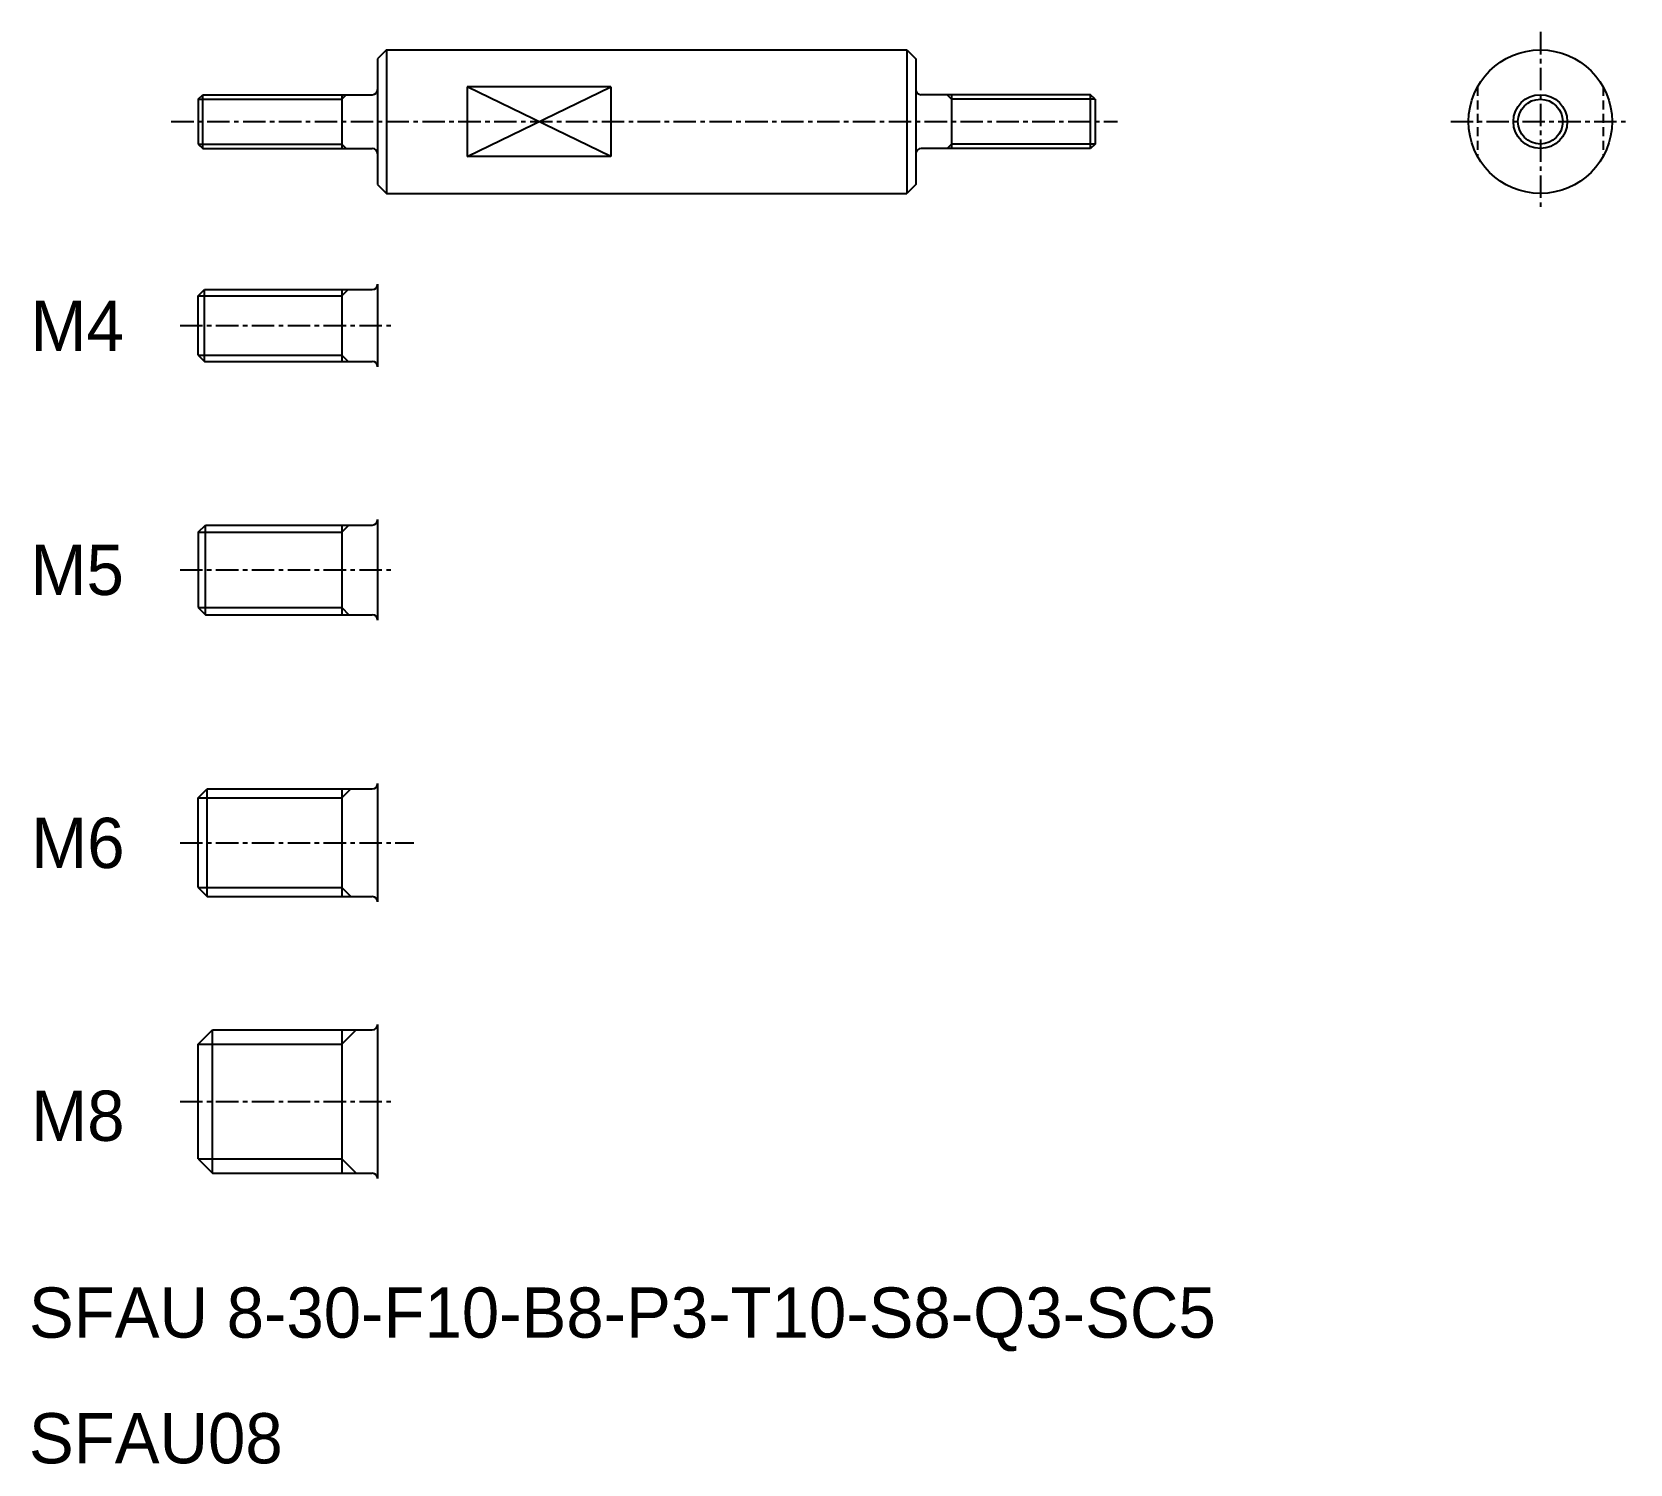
# Model space of a CAD drawing. Extents: x 116.9 to 206, y 74.9 to 154.8.
import ezdxf
from ezdxf.enums import TextEntityAlignment as Align

# ---------------------------------------------------------------- set-up
doc = ezdxf.new("R2010")
doc.units = 0
doc.linetypes.add('CENTER', pattern=[2, 1.25, -0.25, 0.25, -0.25])
doc.linetypes.add('DASHED', pattern=[0.75, 0.5, -0.25])
doc.layers.get('0').update_dxf_attribs({"linetype": 'CONTINUOUS'})
doc.layers.add('CENTER', color=1, linetype='CENTER')

msp = doc.modelspace()

# ---------------------------------------------------------------- linework, layer by layer
at = {"color": 7, "linetype": 'CONTINUOUS'}
for p, q in [((136.669, 153.761), (136.169, 153.261)), ((136.169, 153.261), (136.169, 146.261)), ((136.669, 153.761), (165.669, 153.761)), ((136.669, 153.761), (136.669, 145.761)), ((165.669, 153.761), (166.169, 153.261)), ((165.669, 153.761), (165.669, 145.761)), ((166.169, 153.261), (166.169, 146.261)), ((141.169, 151.697), (141.169, 147.824)), ((149.169, 151.697), (141.169, 151.697)), ((149.169, 151.697), (149.169, 147.824)), ((166.169, 151.511), (166.169, 151.511)), ((126.169, 151.011), (126.419, 151.261)), ((126.169, 151.011), (126.169, 148.511)), ((126.419, 151.261), (135.869, 151.261)), ((126.419, 148.261), (126.419, 151.261)), ((134.169, 151.261), (134.169, 148.261)), ((175.919, 151.261), (166.469, 151.261)), ((168.169, 151.261), (168.169, 148.261)), ((175.919, 148.261), (175.919, 151.261)), ((176.169, 151.011), (175.919, 151.261)), ((176.169, 151.011), (176.169, 148.511)), ((166.169, 149.761), (166.169, 149.761)), ((126.169, 148.511), (126.419, 148.261)), ((126.419, 148.261), (135.869, 148.261)), ((175.919, 148.261), (166.469, 148.261)), ((176.169, 148.511), (175.919, 148.261)), ((149.169, 147.824), (141.169, 147.824)), ((136.169, 146.261), (136.669, 145.761)), ((166.169, 146.261), (165.669, 145.761)), ((136.669, 145.761), (165.669, 145.761)), ((126.169, 140.047), (126.519, 140.397)), ((126.169, 136.747), (126.169, 140.047)), ((126.519, 140.397), (135.869, 140.397)), ((126.519, 136.397), (126.519, 140.397)), ((134.169, 140.397), (134.169, 136.397)), ((136.169, 140.697), (136.169, 136.097)), ((126.169, 136.747), (126.519, 136.397)), ((126.519, 136.397), (135.869, 136.397)), ((136.169, 127.572), (136.169, 121.972)), ((126.169, 126.872), (126.569, 127.272)), ((126.169, 126.872), (126.169, 122.672)), ((126.569, 127.272), (135.869, 127.272)), ((126.569, 122.272), (126.569, 127.272)), ((134.169, 127.272), (134.169, 122.272)), ((126.169, 122.672), (126.569, 122.272)), ((126.569, 122.272), (135.869, 122.272)), ((126.169, 112.056), (126.669, 112.556)), ((126.669, 106.556), (126.669, 112.556)), ((126.669, 112.556), (135.869, 112.556)), ((134.169, 112.556), (134.169, 106.556)), ((136.169, 112.856), (136.169, 106.256)), ((126.169, 107.056), (126.169, 112.056)), ((126.169, 107.056), (126.669, 106.556)), ((126.669, 106.556), (135.869, 106.556)), ((126.169, 98.33), (126.969, 99.13)), ((126.969, 91.13), (126.969, 99.13)), ((126.969, 99.13), (135.869, 99.13)), ((134.169, 99.13), (134.169, 91.13)), ((136.169, 99.43), (136.169, 90.83)), ((126.169, 91.93), (126.169, 98.33)), ((126.169, 91.93), (126.969, 91.13)), ((126.969, 91.13), (135.869, 91.13))]:
    msp.add_line(p, q, dxfattribs=at)
at = {"color": 3, "linetype": 'CONTINUOUS'}
for p, q in [((141.169, 147.824), (149.169, 151.697)), ((149.169, 147.824), (141.169, 151.697)), ((126.169, 151.011), (134.169, 151.011)), ((134.169, 151.011), (134.419, 151.261)), ((168.169, 151.011), (167.919, 151.261)), ((176.169, 151.011), (168.169, 151.011)), ((126.169, 148.511), (134.169, 148.511)), ((134.169, 148.511), (134.419, 148.261)), ((168.169, 148.511), (167.919, 148.261)), ((176.169, 148.511), (168.169, 148.511)), ((126.169, 140.047), (134.169, 140.047)), ((134.169, 140.047), (134.519, 140.397)), ((126.169, 136.747), (134.169, 136.747)), ((134.169, 136.747), (134.519, 136.397)), ((126.169, 126.872), (134.169, 126.872)), ((134.169, 126.872), (134.569, 127.272)), ((126.169, 122.672), (134.169, 122.672)), ((134.169, 122.672), (134.569, 122.272)), ((134.169, 112.056), (134.669, 112.556)), ((126.169, 112.056), (134.169, 112.056)), ((126.169, 107.056), (134.169, 107.056)), ((134.169, 107.056), (134.669, 106.556)), ((134.169, 98.33), (134.969, 99.13)), ((126.169, 98.33), (134.169, 98.33)), ((126.169, 91.93), (134.169, 91.93)), ((134.169, 91.93), (134.969, 91.13))]:
    msp.add_line(p, q, dxfattribs=at)
at = {"color": 3, "linetype": 'DASHED'}
for p, q in [((197.494, 151.697), (197.494, 147.824)), ((204.494, 151.697), (204.494, 147.824))]:
    msp.add_line(p, q, dxfattribs=at)
at = {"color": 7, "linetype": 'CONTINUOUS'}
for radius in [4, 1.5]:
    msp.add_circle((200.994, 149.761), radius, dxfattribs=at)
at = {"color": 3, "linetype": 'CONTINUOUS'}
msp.add_circle((200.994, 149.761), 1.25, dxfattribs=at)
at = {"color": 7, "linetype": 'CONTINUOUS'}
for centre, start, end in [((135.869, 151.561), 270, 0), ((166.469, 151.561), 180, 270), ((135.869, 147.961), 0, 90), ((166.469, 147.961), 90, 180), ((135.869, 140.697), 270, 0), ((135.869, 136.097), 0, 90), ((135.869, 127.572), 270, 0), ((135.869, 121.972), 0, 90), ((135.869, 112.856), 270, 0), ((135.869, 106.256), 0, 90), ((135.869, 99.43), 270, 0), ((135.869, 90.83), 0, 90)]:
    msp.add_arc(centre, 0.3, start, end, dxfattribs=at)
at = {"layer": 'CENTER', "color": 1, "linetype": 'CENTER'}
for p, q in [((200.994, 154.761), (200.994, 144.761)), ((124.666, 149.761), (177.413, 149.761)), ((195.994, 149.761), (205.994, 149.761)), ((125.156, 138.397), (137.037, 138.397)), ((125.156, 124.772), (137.037, 124.772)), ((125.156, 109.556), (138.191, 109.556)), ((125.156, 95.13), (137.037, 95.13))]:
    msp.add_line(p, q, dxfattribs=at)

# ---------------------------------------------------------------- texts
at = {"color": 7, "linetype": 'CONTINUOUS'}
for s, p in [('M4', (122.02, 138.38)), ('M5', (122.02, 124.77)), ('M6', (122.059, 109.548)), ('M8', (122.059, 94.336))]:
    msp.add_text(s, height=2.8, dxfattribs=at).set_placement(p, align=Align.MIDDLE_RIGHT)
for s, p in [('SFAU 8-30-F10-B8-P3-T10-S8-Q3-SC5', (116.727, 81.964)), ('SFAU08', (116.727, 74.958))]:
    msp.add_text(s, height=2.8, dxfattribs=at).set_placement(p)

doc.saveas('drawing.dxf')
